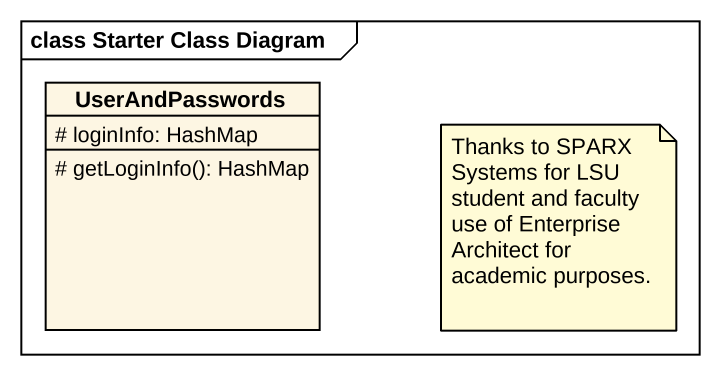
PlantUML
@startuml
mainframe class Starter Class Diagram
hide circle
hide empty members
skinparam classAttributeIconSize 0
class UserAndPasswords {
  # loginInfo: HashMap
  # getLoginInfo(): HashMap
}
note as N1
  Thanks to SPARX Systems for LSU student and faculty use of Enterprise Architect for
  academic purposes.
end note
@enduml
